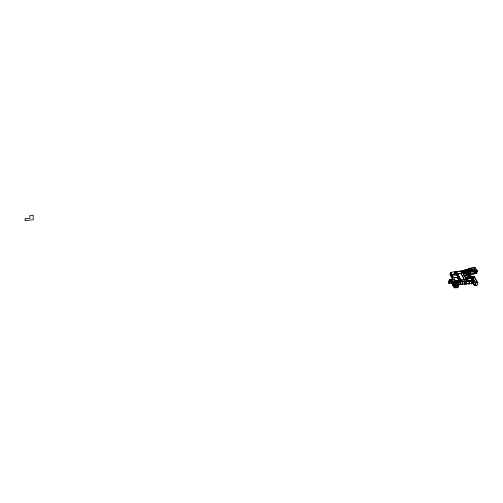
<?xml version="1.0" encoding="UTF-8"?>
<svg xmlns="http://www.w3.org/2000/svg" width="503" height="503" viewBox="0 0 503 503"><rect width="100%" height="100%" fill="white"/><g stroke="black" fill="none" stroke-linecap="round" stroke-linejoin="round"><path stroke-width="0.75" d="M450.94 275.851L451.606 273.406C450.531 268.872 449.261 279.555 450.933 272.337M450.99 272.224L450.11 274.783M450.399 274.833L451.04 272.324L454.982 271.746L454.297 274.254L451.7 274.638L454.31 274.185L454.039 273.814M449.003 282.428L449.676 279.976L450.191 281.007L449.519 283.459L449.003 282.428L448.475 282.46L449.097 279.932L452.147 279.75L451.197 283.315M449.085 282.422L449.751 279.97L452.279 279.819M449.72 281.076L449.097 283.623L449.72 281.076L452.008 280.856L451.329 283.308M449.978 281.064C447.984 288.76 451.996 275.864 449.594 283.453M451.354 276.851L451.757 275.669L451.354 276.851L450.216 274.676L452.945 279.687M452.574 277.191L452.159 278.379L452.574 277.191C452.027 275.587 452.342 278.7 451.738 277.65L452.449 275.204L458.126 275.003L457.441 277.442L451.933 277.769M451.889 277.706L452.562 275.26M451.914 277.908L452.606 275.323M451.769 281.655L452.147 279.75M451.952 283.352L452.719 280.819L455.008 285.151L458.246 285.019L456.605 281.938L456.032 281.938L456.296 282.428L455.542 284.88M464.998 272.381L465.489 270.495L456.649 271.513L456.202 271.205L455.743 274.053L454.435 274.116L455.108 271.677L454.712 271.375L454.982 271.746M449.77 281.171L452.675 280.995L454.869 285.157L454.115 287.685L451.996 283.447L452.587 280.825M456.46 275.462L455.674 274.192L456.353 271.752L454.976 271.815M455.762 274.179L456.447 271.739L461.779 271.148L466.514 279.743L465.973 281.586M452.989 285.333L453.58 282.831M453.668 282.881L452.933 285.685L453.851 283.22M453.976 283.088L453.234 285.547L453.781 282.831M455.605 284.88L454.134 282.114L454.794 279.624L452.26 279.775M456.271 275.449L457.032 273.003L456.353 271.752M456.403 275.688L457.032 273.003M456.485 275.688L457.082 273.248M454.674 282.944L455.316 280.423L460.855 280.045L460.333 281.881M455.096 282.12C454.404 285.251 455.24 280.322 455.58 283.038M457.359 275.613L457.787 274.387L457.164 273.242M457.485 275.858L457.787 274.387M457.397 276.461L457.831 274.632M455.661 285.264L454.964 287.835L454.266 287.861L454.869 285.157M458.076 274.934L457.39 277.379L451.738 277.65M455.643 283.705L455.988 282.479M454.901 286.98L455.422 285.138L454.09 282.56L453.656 282.585M455.466 284.962L456.12 282.435L456.843 282.39L456.498 283.617M455.02 286.974L455.655 285.377L454.957 285.402M455.567 285.188L454.907 287.722L456.799 287.641L457.529 285.05L450.883 272.23M457.887 278.461L457.755 278.216C459.981 269.954 456.774 284.239 458.447 275.77M456.535 283.692L456.881 282.466L456.12 282.435M457.403 283.717L457.893 281.825L461.465 281.517L460.679 280.058L460.151 281.894M458.51 279.618C460.792 271.375 457.202 285.597 459.208 277.172M458.642 279.863L459.34 277.417M461.025 272.802L461.502 270.91M458.78 282.372L458.547 281.957L456.755 281.938L458.698 285.239L457.736 287.716L456.856 287.754L457.604 285.044L456.278 282.497M458.026 283.793L458.547 281.957M464.709 280.209L461.088 273.588L461.779 271.148M457.258 287.735L457.956 285.276L458.698 285.239M462.565 276.053L461.257 273.657L461.949 271.218L465.608 270.746L467.281 273.186M458.158 284.824L458.918 282.045L460.955 282.001L460.251 284.453L458.082 284.83L458.799 282.265L458.327 284.704M459.446 280.416L460.063 278.574L459.541 280.41M461.572 272.934L461.779 271.765L462.012 272.192C462.1 274.261 461.264 272.431 461.679 273.368M461.848 272.412L462.15 271.13M459.579 280.668L459.968 278.58M459.673 280.661L460.1 278.832M457.736 287.716L458.434 285.258M459.918 282.824L460.704 280.102M460.66 281.384L460.968 280.077L456.441 271.739M464.212 273.795L464.275 272.569L463.609 271.375L463.169 272.551L463.559 273.758L463.892 272.595L464.552 272.632L464.212 273.795L463.559 273.758M463.609 271.375L463.276 272.538L463.936 273.739M459.987 284.472L460.641 281.931M460.251 284.453L460.905 281.913C465.363 279.681 460.22 288.678 462.81 281.781C467.834 279.442 462.144 288.401 464.822 281.636M463.596 273.833L463.892 272.595M463.829 273.745L464.162 272.576L463.502 271.381M464.533 271.111L464.879 269.897L469.437 269.401L469.079 270.614M464.64 271.155L464.986 269.935M464.175 273.72L464.552 272.632M464.659 272.419L465.149 270.532M464.772 272.343L465.376 270.507L464.879 269.897M464.961 272.318L465.489 270.495M465.08 272.576L465.696 270.532L466.841 270.306L466.407 271.821M466.57 275.625L467.727 271.733L467.004 270.671L465.822 270.715L465.558 272.582M462.194 284.384L462.716 281.787M465.948 270.771L466.224 269.564L469.268 269.294L468.915 270.513M462.81 281.781L462.106 284.233L464.106 284.088M465.985 270.947L466.4 269.702M466.111 270.985L466.463 269.765L466.966 270.363L469.965 270.073L469.55 272.073M465.985 271.878L465.677 271.431L465.866 273.028M466.193 271.111L466.551 269.759M466.463 271.909L467.111 269.545M467.727 271.733L466.614 271.865L467.318 269.671M466.941 271.79L467.293 270.57L470.299 270.174L471.028 271.23M468.041 269.639L468.394 268.42L474.568 267.401L477.466 270.935L476.731 273.368L476.096 273.167L476.831 270.733L468.098 271.752L467.746 272.966M468.192 269.86L468.394 268.42M464.2 284.245L464.91 281.63L465.552 281.749L464.835 284.201L465.552 281.586L469.538 281.309L468.959 284.019L469.645 281.296L472.11 281.127L472.518 281.366L471.783 283.818L471.38 283.573L472.11 281.127M466.815 275.11L467.35 273.28L463.269 273.613L461.949 271.218M467.469 273.098L467.828 271.878L466.709 272.01L470.38 277.48L470.016 278.7M468.444 269.828L468.89 268.602L469.437 269.401M467.394 273.921C466.734 275.009 467.746 276.48 467.702 274.374L467.394 273.921L467.922 274.349L467.576 275.525M467.268 275.072L468.262 272.224M465.552 281.586L464.835 284.201M466.023 281.416L466.558 279.58L465.571 277.788M467.966 274.563L468.5 272.733L468.098 271.752M466.111 281.579L466.558 279.58M466.155 281.655L467.105 278.473L472.198 278.153L471.468 280.599L467.84 280.825M469.003 272.136L469.538 270.312L469.211 271.576M466.929 279.775L467.287 278.549L472.26 278.234L472.789 279.014L472.424 280.24M469.192 272.167L469.569 270.356M465.985 283.956L466.797 281.661M469.676 272.01L470.035 270.79L470.223 271.306L467.972 271.563L467.293 270.57M470.11 270.815L470.915 268.369L471.896 269.79L471.355 271.62M469.481 273.387L469.84 272.167L474.939 271.62L474.21 274.053L469.236 274.632M469.595 273.412L469.953 272.192M468.463 277.876L468.287 277.166M468.915 276.166L469.456 274.267L468.356 274.393M468.463 278.184L469.274 275.726M469.563 274.38L470.104 272.551L468.5 272.733M469.494 275.009L470.211 272.569L469.84 272.167M469.821 278.618L470.186 277.398L467.35 273.28M470.223 277.669L470.871 276.411L470.236 278.568M472.38 270.96L472.738 269.746L473.92 269.608L473.593 270.872M472.468 271.004L472.833 269.784L473.952 269.658M468.959 284.019L469.538 281.309M469.066 284.013L469.645 281.296M470.563 278.53L471.11 276.694L470.582 276.449M470.877 278.115L471.11 276.694M471.009 278.693L471.556 276.864L472.939 276.744L472.575 277.97M474.027 269.224L474.65 267.458M473.675 270.991L473.839 269.489L474.247 269.445L475.203 270.947M471.625 279.071L471.99 277.851L473.298 277.738L472.48 278.002L475.524 282.51L477.265 282.422L474.147 276.644L473.411 279.09L475.48 282.944M474.153 270.35L474.876 267.917L468.545 268.646M474.078 270.947L474.442 269.727L472.361 269.935M474.838 269.099L475.285 267.879L474.92 269.092M474.059 272.041L474.423 270.828L473.964 270.281L474.48 270.274L474.071 270.325M472.26 278.234L471.525 280.68L467.985 280.907M472.493 277.838L472.939 276.744M471.789 280.9L472.336 279.064L472.789 279.014M471.996 281.215L472.336 279.064M474.14 274.028L474.87 271.589M471.531 283.837L472.367 281.108L474.103 280.988L475.322 282.843L474.574 285.295L475.153 285.383L475.844 282.837L477.85 282.736L477.096 285.188L475.096 285.283L475.844 282.837M473.027 278.983L473.757 276.537L473.034 279.146M472.449 281.158L473.002 279.322L472.55 279.379M470.211 272.569L468.903 272.72L471.6 276.669L474.153 276.449L473.417 278.895L475.574 282.938M476.058 272.224L476.611 270.394L474.876 267.917M476.064 272.4L476.429 271.18M473.16 283.088L473.901 280.643L473.002 279.322M476.272 273.425L476.831 270.733M474.574 285.295L473.361 283.434L474.103 280.988M474.832 285.283L475.322 282.843M474.901 285.402L475.58 282.831M473.581 270.979L472.738 269.746M471.896 269.79L472.946 271.048L473.631 271.048L472.833 269.784M476.611 270.394L473.619 270.916M477.007 270.985L477.466 270.935M467.796 273.808L468.041 274.317M469.374 273.751L475.769 272.84M473.782 273.437L476.096 273.167M462.389 272.632L465.149 272.33L466.822 274.77M458.22 273.701L460.849 273.412M457.284 274.009L461.088 273.588M463.483 275.122L466.885 274.864L468.249 276.857L465.382 277.122M458.384 284.164L460.761 283.962M468.765 275.33L464.583 275.719L464.615 276.046L465.52 277.694L470.38 277.48M465.847 277.914L468.048 277.775L468.721 275.267L464.401 275.669L463.32 273.707M473.839 276.669L474.266 276.631L477.85 282.736M473.109 279.115L473.53 279.077L474.153 276.449M473.901 280.643L468.645 281.007L467.287 278.549M466.275 283.579L467.79 283.472M460.201 284.365L462.005 284.239M468.809 283.755L464.282 284.239M468.915 283.749L471.38 283.573M473.361 283.434L471.783 283.818M463.904 278.492L463.873 278.159M460.968 280.077L466.514 279.743M460.742 280.165L455.36 280.492L456.164 281.862L457.893 281.825M452.046 280.938L452.631 280.9M455.366 281.674L456.561 281.667L455.397 281.737M456.12 281.787L455.347 284.39L453.951 281.592M467.627 281.108L467.733 281.554M452.851 282.145L454.134 282.114M453.693 282.655L454.127 282.629M454.63 282.875L456.208 282.849M451.908 283.277L453.096 285.289M449.047 283.529L451.996 283.447M452.97 285.038L453.442 285.082L453.008 285.107M462.012 272.192L461.905 271.758M452.09 276.455L451.675 275.669M476.284 285.622L474.549 285.71L473.009 283.39M454.297 274.254L455.674 274.192M455.108 271.677L456.422 271.614M453.234 285.547L454.649 287.597M455.599 285.264L457.497 285.182M457.956 285.276L457.422 285.05L456.755 287.565L454.875 287.647M454.316 287.609L454.964 287.835M457.548 287.471L456.856 287.754M454.203 273.789L454.435 274.116M476.297 272.745L476.731 273.368M474.467 271.01L474.939 271.62M473.996 272.588L474.398 273.173M470.827 268.382L472.657 271.023L470.374 271.287L470.035 270.79M465.822 270.715L466.614 271.865M470.387 270.168L471.368 271.589M472.631 273.827L471.984 273.902M468.802 268.615L469.268 269.294M465.363 272.293L466.155 273.45M467.828 271.878L470.871 276.411M467.362 273.462L468.18 274.657M468.985 275.921L469.249 276.461M467.105 278.473L468.513 281.02L461.735 281.498L461.012 280.158L466.69 279.567M462.615 276.147L463.338 277.455M476.919 284.855L477.096 285.188M457.912 274.632L458.541 275.763M458.673 276.009L459.302 277.166M459.434 277.411L460.063 278.574M460.195 278.825L460.855 280.045M457.227 277.071L459.226 280.599M454.014 282.636L455.341 285.138M452.159 278.379L453.134 280.221M449.751 279.97L450.267 281.001M25.156 218.887L25.15 220.647L33.242 219.71L33.185 215.139L29.922 215.51L29.941 218.333L25.156 218.887M455.894 281.793L455.209 284.245L455.951 281.787"/></g></svg>
